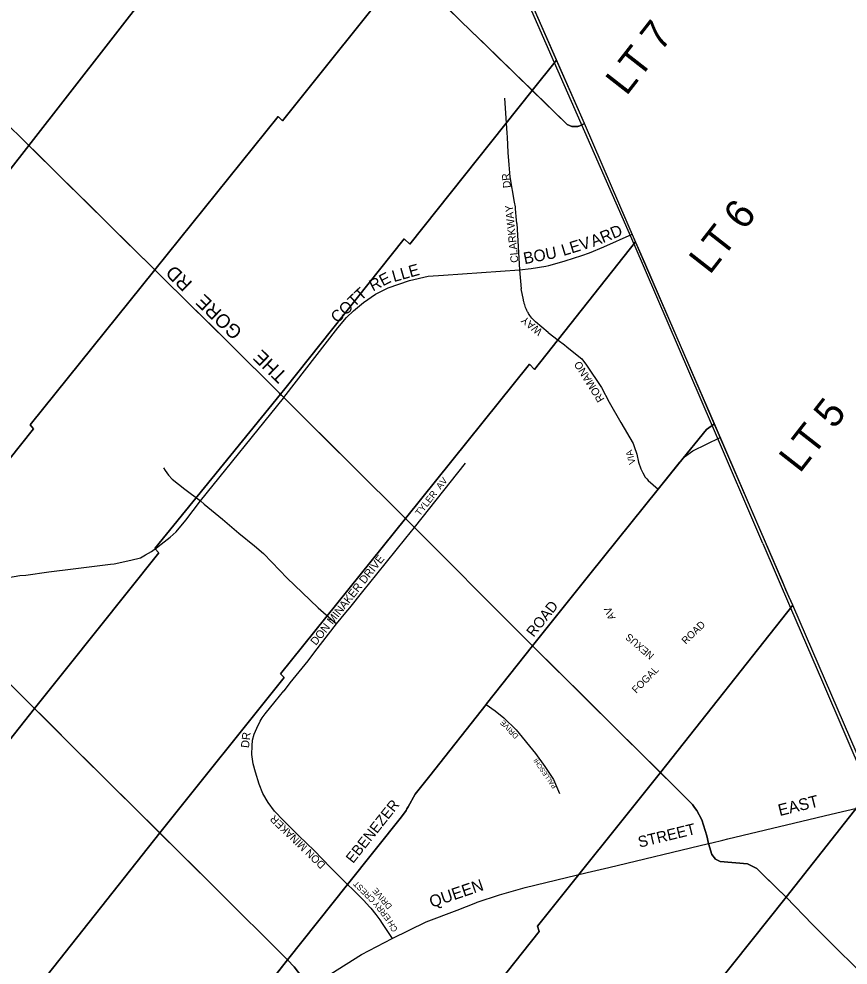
# Model space of a CAD drawing. Extents: x 589464 to 611048, y 4827729 to 4855916.
# Drawn here: x 605814 to 608674, y 4846336 to 4849598 of the extents above; entities that cross this region are included whole.
import ezdxf

# ---------------------------------------------------------------- set-up
doc = ezdxf.new("R2010")
doc.units = 0
for name, color, linetype in [('GIS_LOT_CONCESSION', 7, 'Continuous'), ('GIS_MAJOR_ARTERIAL_STREETS', 7, 'Continuous'), ('GIS_MINOR_ARTERIAL_STREETS', 7, 'Continuous'), ('GIS_MUN_BDRY', 7, 'Continuous'), ('GIS_TX_LOT_CONCESSION', 7, 'Continuous'), ('GIS_TX_MAJOR_ARTERIAL_STREETS', 7, 'Continuous'), ('GIS_TX_MINOR_ARTERIAL_STREETS', 7, 'Continuous')]:
    doc.layers.add(name, color=color, linetype=linetype)

msp = doc.modelspace()

# ---------------------------------------------------------------- linework, layer by layer
at = {"layer": 'GIS_LOT_CONCESSION'}
for points in [[(606263.4, 4850655.1), (606059.3, 4850405.1), (605909.2, 4850221.4), (605853, 4850151.5), (605636.7, 4849886.4), (605402.5, 4849599.3), (605459.7, 4849543.2), (605731.1, 4849276.7), (605754.5, 4849253.9), (605847.3, 4849162.4), (606263.8, 4849697.8), (606277.4, 4849687.9), (606705.3, 4850209.7), (606689.9, 4850224.7), (606659, 4850255.9), (606480.1, 4850436.4), (606476.6, 4850439.9)], [(606705.3, 4850209.7), (606277.4, 4849687.9), (606263.8, 4849697.8), (605847.3, 4849162.4), (605961.8, 4849049.5), (606282.5, 4848733.2), (606708, 4849261.5), (606723.2, 4849247.2), (607147, 4849778.2), (607080.2, 4849843.5), (606903.8, 4850015.8)], [(607147, 4849778.2), (607174.8, 4849751.1), (607240, 4849687.4), (607338.6, 4849591), (607402.5, 4849528.7), (607462, 4849470.6), (607583.9, 4849351.5), (607668.3, 4849456.5), (607579.7, 4849658), (607392, 4850084.9)], [(607583.9, 4849351.5), (607462, 4849470.6), (607402.5, 4849528.7), (607338.6, 4849591), (607240, 4849687.4), (607174.8, 4849751.1), (607147, 4849778.2), (606723.2, 4849247.2), (606708, 4849261.5), (606282.5, 4848733.2), (606305.3, 4848710.7), (606400.1, 4848617.3), (606537.3, 4848482), (606715.7, 4848304.7), (606731, 4848323.1), (607142.9, 4848840), (607162.3, 4848822.3)], [(605847.3, 4849162.4), (605754.5, 4849253.9), (605731.1, 4849276.7), (605459.7, 4849543.2), (605402.5, 4849599.3), (605108.4, 4849223), (604964.1, 4849033.1), (604871.6, 4848899.8), (604569.5, 4848520.9), (605006.6, 4848082.5), (605431.3, 4848612.3), (605424.7, 4848620.1)], [(607583.9, 4849351.5), (607704.7, 4849234.8), (607721.3, 4849227.2), (607739.7, 4849227.4), (607742, 4849227.9), (607749.1, 4849229.3), (607764.7, 4849237.2), (607668.3, 4849456.5)], [(607764.7, 4849237.2), (607749.1, 4849229.3), (607742, 4849227.9), (607739.7, 4849227.4), (607721.3, 4849227.2), (607704.7, 4849234.8), (607583.9, 4849351.5), (607162.3, 4848822.3), (607142.9, 4848840), (606731, 4848323.1), (606715.7, 4848304.7), (606735.3, 4848285.2), (606961.2, 4848060.7), (607147.4, 4847876.1), (607574.6, 4848408), (607592.7, 4848389.5), (607941.1, 4848829.8)], [(606282.5, 4848733.2), (605961.8, 4849049.5), (605847.3, 4849162.4), (605424.7, 4848620.1), (605431.3, 4848612.3), (605006.6, 4848082.5), (605010.1, 4848079.1), (605020.4, 4848068.7), (605437.3, 4847650.9), (605864.2, 4848185.5), (605852.6, 4848198.5)], [(607147.4, 4847876.1), (607178.4, 4847845.3), (607538.7, 4847484.2), (607585.7, 4847437.1), (607783.4, 4847683.5), (608019.2, 4847977.4), (608090.1, 4848065.7), (608186.1, 4848182.2), (608213, 4848201.7), (607941.1, 4848829.8), (607592.7, 4848389.5), (607574.6, 4848408)], [(606282.5, 4848733.2), (605852.6, 4848198.5), (605864.2, 4848185.5), (605437.3, 4847650.9), (605568.7, 4847519.1), (605769.4, 4847318.6), (605867.7, 4847220.5), (605978.2, 4847358.3), (606296.7, 4847757.9), (606282.2, 4847772.5), (606715.7, 4848304.7), (606537.3, 4848482), (606400.1, 4848617.3), (606305.3, 4848710.7)], [(607147.4, 4847876.1), (606961.2, 4848060.7), (606735.3, 4848285.2), (606715.7, 4848304.7), (606282.2, 4847772.5), (606296.7, 4847757.9), (605978.2, 4847358.3), (605867.7, 4847220.5), (606026.6, 4847062.6), (606299.4, 4846791.7), (606728.8, 4847327.5), (606715.7, 4847340.4)], [(607585.7, 4847437.1), (607769.2, 4847255.4), (607872.1, 4847153.5), (608026.9, 4847000.3), (608482.9, 4847577.1), (608470, 4847606.9), (608213, 4848201.7), (608186.1, 4848182.2), (608090.1, 4848065.7), (608019.2, 4847977.4), (607783.4, 4847683.5)], [(607585.7, 4847437.1), (607538.7, 4847484.2), (607178.4, 4847845.3), (607147.4, 4847876.1), (606715.7, 4847340.4), (606728.8, 4847327.5), (606299.4, 4846791.7), (606492.5, 4846599.8), (606740.4, 4846353.7), (606947.7, 4846614.2), (607133.6, 4846846.8), (607149, 4846869.6), (607151.7, 4846874.3), (607156.3, 4846882.2), (607180.7, 4846925.2), (607231.2, 4846989.2), (607425.5, 4847234.9), (607426.9, 4847236.6)], [(605867.7, 4847220.5), (605769.4, 4847318.6), (605568.7, 4847519.1), (605437.3, 4847650.9), (605013.4, 4847124.3), (605025.1, 4847112.5), (604603, 4846593.3), (604611.4, 4846584.7), (604673.8, 4846523.2), (604926.3, 4846274.4), (605034.2, 4846166.5)], [(608026.9, 4847000.3), (608106.7, 4846921.3), (608136.7, 4846890), (608144.2, 4846879.5), (608151.7, 4846869), (608169, 4846836.7), (608186.3, 4846782), (608192.4, 4846755), (608203.8, 4846717.3), (608216.6, 4846700.9), (608233, 4846693.3), (608327.1, 4846685.6), (608358.8, 4846669.2), (608385.8, 4846643.2), (608460.7, 4846570.3), (608756.2, 4846944.8), (608705, 4847063.6), (608482.9, 4847577.1)], [(608026.9, 4847000.3), (607872.1, 4847153.5), (607769.2, 4847255.4), (607585.7, 4847437.1), (607426.9, 4847236.6), (607425.5, 4847234.9), (607231.2, 4846989.2), (607180.7, 4846925.2), (607156.3, 4846882.2), (607151.7, 4846874.3), (607149, 4846869.6), (607133.6, 4846846.8), (606947.7, 4846614.2), (606740.4, 4846353.7), (606763.7, 4846330.1), (606789.3, 4846295.4), (607092.4, 4846009.6), (607184.4, 4845917.4), (607608.3, 4846452.1), (607602.7, 4846469.8)], [(606299.4, 4846791.7), (606026.6, 4847062.6), (605867.7, 4847220.5), (605034.2, 4846166.5), (605271.5, 4845929.3), (605274.5, 4845926.2), (605290.7, 4845909.8), (605462.8, 4845735.7)], [(608460.7, 4846570.3), (608551.8, 4846476.2), (608780.5, 4846248.8), (608891.8, 4846141.5), (609036.7, 4846322.9), (609006, 4846393), (608846.1, 4846742.1), (608777.7, 4846894.9), (608756.2, 4846944.8)], [(606740.4, 4846353.7), (606492.5, 4846599.8), (606299.4, 4846791.7), (605462.8, 4845735.7), (605634.9, 4845561.6), (605610, 4845490.1), (605703.8, 4845454.5), (605776.5, 4845416.7), (605815.8, 4845385.7), (605907.7, 4845294.7), (606529.6, 4846085.7)], [(608891.8, 4846141.5), (608780.5, 4846248.8), (608551.8, 4846476.2), (608460.7, 4846570.3), (608031.1, 4846032.4), (608039.1, 4846022.4), (607613.3, 4845489.1), (607963.6, 4845141.4), (608043.1, 4845062.4), (608473.5, 4845600.6), (608466.3, 4845608.3)], [(607184.4, 4845917.4), (607092.4, 4846009.6), (606789.3, 4846295.4), (606763.7, 4846330.1), (606740.4, 4846353.7), (606529.6, 4846085.7), (605907.7, 4845294.7), (606118, 4845085.1), (606321.4, 4844882.6), (606343.9, 4844859.7), (606764.8, 4845387.8), (606757.6, 4845393.5), (607176.8, 4845907.9)]]:
    msp.add_lwpolyline(points, close=True, dxfattribs=at)
msp.add_lwpolyline([(608031.1, 4846032.4), (608460.7, 4846570.3), (608385.8, 4846643.2), (608358.8, 4846669.2), (608327.1, 4846685.6), (608233, 4846693.3), (608216.6, 4846700.9), (608203.8, 4846717.3), (608192.4, 4846755), (608186.3, 4846782), (608169, 4846836.7), (608151.7, 4846869), (608144.2, 4846879.5), (608136.7, 4846890), (608106.7, 4846921.3), (608026.9, 4847000.3), (607602.7, 4846469.8), (607608.3, 4846452.1), (607184.4, 4845917.4)], dxfattribs=at)
at = {"layer": 'GIS_MAJOR_ARTERIAL_STREETS'}
for points in [[(607338.6, 4849591), (607242.5, 4849686)], [(607764.7, 4849237.2), (607579.7, 4849658)], [(607400.7, 4849530.7), (607338.6, 4849591)], [(607413.6, 4849518.1), (607400.7, 4849530.7)], [(607764.7, 4849237.2), (607749.1, 4849229.3), (607738.7, 4849227.2), (607721.3, 4849227.2), (607704.7, 4849234.8), (607581.6, 4849354.5), (607461.9, 4849470.1), (607413.6, 4849518.1)], [(605961.8, 4849049.5), (605872.6, 4849137.5), (605847.5, 4849162.2), (605754.5, 4849253.9)], [(607929.7, 4848856.1), (607886.7, 4848955.4), (607764.7, 4849237.2)], [(606206.9, 4848807.8), (606192.2, 4848822.3), (606072.7, 4848940.1), (605995.7, 4849016.1), (605961.8, 4849049.5)], [(607540.7, 4848733.5), (607580.5, 4848737.3), (607630.8, 4848746.2), (607642.2, 4848748.2), (607670.1, 4848756.2), (607698, 4848764.1), (607755.4, 4848782.6), (607781.6, 4848791.9), (607831.9, 4848812.1), (607929.7, 4848856.1)], [(608233.1, 4848155.1), (607972.5, 4848757.2), (607929.7, 4848856.1)], [(606400.1, 4848617.3), (606396.8, 4848620.5), (606305.3, 4848710.7), (606283.7, 4848732.1), (606206.9, 4848807.8)], [(606913.7, 4848532.9), (606943.2, 4848568.5), (606967.6, 4848592.3), (607002.1, 4848620.7), (607043.9, 4848649.9), (607087.2, 4848671.4), (607160.5, 4848696.6), (607225, 4848711.5), (607278.7, 4848714.3), (607540.7, 4848733.5)], [(606727.2, 4848292.6), (606715.4, 4848305), (606712.9, 4848307.5), (606537.3, 4848482), (606490.3, 4848528.3), (606400.1, 4848617.3)], [(606727.2, 4848292.6), (606913.7, 4848532.9)], [(606440.4, 4847936.4), (606726.1, 4848291.2), (606727.2, 4848292.6)], [(606961.2, 4848060.7), (606880.9, 4848140.5), (606756.3, 4848264.3), (606727.2, 4848292.6)], [(608459.8, 4847629.9), (608448.4, 4847656.2), (608233.1, 4848155.1)], [(607178.4, 4847845.3), (607148.3, 4847875.2), (606961.2, 4848060.7)], [(606232.5, 4847740.4), (606249.9, 4847751.1), (606270.8, 4847762.6), (606288.3, 4847775.2), (606315.2, 4847795.8), (606335.4, 4847811), (606356.4, 4847830.3), (606389.3, 4847870.1), (606440.4, 4847936.4)], [(607585.8, 4847437.1), (607538.7, 4847484.2), (607178.4, 4847845.3)], [(605817.1, 4847679.8), (605837, 4847681), (605916.6, 4847692.5), (606000.3, 4847702.7), (606129.3, 4847717.9)], [(606129.3, 4847717.9), (606141.9, 4847719.4), (606199.8, 4847731.9), (606232.5, 4847740.4)], [(605568.7, 4847519.1), (605569.6, 4847520), (605611.2, 4847559.6), (605647.3, 4847591.9), (605675.6, 4847618.3), (605696.7, 4847633.5), (605722.5, 4847650.4), (605742.1, 4847660.8), (605771.1, 4847671.4), (605817.1, 4847679.8)], [(608705, 4847063.6), (608482.9, 4847577.1), (608459.8, 4847629.9)], [(607771.5, 4847252.1), (607585.8, 4847437.1)], [(606026.6, 4847062.6), (605895.7, 4847192.7), (605867.2, 4847221), (605769.4, 4847318.6)], [(607872.1, 4847153.5), (607771.5, 4847252.1)], [(608192.4, 4846755), (608186.3, 4846782), (608169, 4846836.7), (608151.7, 4846869), (608144.2, 4846879.5), (608136.7, 4846890), (608106.7, 4846921.3), (607872.1, 4847153.5)], [(606492.5, 4846599.8), (606281.8, 4846809.1), (606082.1, 4847007.5), (606072.9, 4847016.6), (606052, 4847037.4), (606044.2, 4847045.1), (606041, 4847048.3), (606026.6, 4847062.6)], [(608616.2, 4846856.3), (608777.7, 4846894.9)], [(608192.4, 4846755), (608204, 4846757.9), (608241.4, 4846767), (608258.7, 4846771.1), (608616.2, 4846856.3)], [(607774, 4846655.8), (607848.8, 4846673.1), (608192.4, 4846755)], [(608371, 4846657.5), (608358.8, 4846669.2), (608327.1, 4846685.6), (608233, 4846693.3), (608216.6, 4846700.9), (608203.8, 4846717.3), (608192.4, 4846755)], [(607100.7, 4846428), (607219, 4846485.1), (607325, 4846526), (607390.4, 4846551.3), (607394.7, 4846552.7), (607471.7, 4846578.6), (607560.3, 4846603.4), (607774, 4846655.8)], [(608551.8, 4846476.2), (608460.7, 4846570.3), (608426.3, 4846603.7), (608371, 4846657.5)], [(606740.4, 4846353.7), (606492.5, 4846599.8)], [(608780.5, 4846248.8), (608551.8, 4846476.2)], [(606995.1, 4846372.8), (607100.7, 4846428)], [(606789.3, 4846295.4), (606763.7, 4846330.1), (606740.4, 4846353.7)], [(606814.9, 4846258.9), (606815, 4846259), (606995.1, 4846372.8)]]:
    msp.add_lwpolyline(points, dxfattribs=at)
at = {"layer": 'GIS_MINOR_ARTERIAL_STREETS'}
for points in [[(607497.4, 4849204.1), (607490.1, 4849324.6)], [(607497.4, 4849204.1), (607490.1, 4849324.6)], [(607504.7, 4849095.8), (607501.2, 4849137.7), (607499, 4849190.8), (607497.4, 4849204.1)], [(607504.7, 4849095.8), (607501.2, 4849137.7), (607499, 4849190.8), (607497.4, 4849204.1)], [(607523, 4848966.5), (607508.1, 4849054), (607504.7, 4849095.8)], [(607523, 4848966.5), (607508.1, 4849054), (607504.7, 4849095.8)], [(607531.2, 4848893.3), (607529.3, 4848917.6), (607528.2, 4848930.6), (607527, 4848943.6), (607526.2, 4848950.8), (607523, 4848966.5)], [(607531.2, 4848893.3), (607529.3, 4848917.6), (607528.2, 4848930.6), (607527, 4848943.6), (607526.2, 4848950.8), (607523, 4848966.5)], [(607531.2, 4848893.3), (607540.7, 4848733.5)], [(607531.2, 4848893.3), (607540.7, 4848733.5)], [(607540.7, 4848733.5), (607545.9, 4848667.5)], [(607540.7, 4848733.5), (607545.9, 4848667.5)], [(607639.8, 4848517.4), (607595.6, 4848554.4), (607592.9, 4848556.8), (607590.7, 4848558.9), (607588.7, 4848560.8), (607585.5, 4848564.3), (607583.1, 4848567.1), (607579.7, 4848571.3), (607576.4, 4848575.7), (607573.8, 4848579.5), (607571.7, 4848582.8), (607569.9, 4848585.7), (607568.5, 4848588.3), (607566.1, 4848593), (607564.4, 4848596.5), (607563.2, 4848599.2), (607561.6, 4848603.3), (607560.1, 4848607.5), (607558.3, 4848612.9), (607557, 4848617), (607556.1, 4848620), (607554.9, 4848624.6), (607554.4, 4848626.9), (607553.8, 4848629.3), (607545.9, 4848667.5)], [(607639.8, 4848517.4), (607595.6, 4848554.4), (607592.9, 4848556.8), (607590.7, 4848558.9), (607588.7, 4848560.8), (607585.5, 4848564.3), (607583.1, 4848567.1), (607579.7, 4848571.3), (607576.4, 4848575.7), (607573.8, 4848579.5), (607571.7, 4848582.8), (607569.9, 4848585.7), (607568.5, 4848588.3), (607566.1, 4848593), (607564.4, 4848596.5), (607563.2, 4848599.2), (607561.6, 4848603.3), (607560.1, 4848607.5), (607558.3, 4848612.9), (607557, 4848617), (607556.1, 4848620), (607554.9, 4848624.6), (607554.4, 4848626.9), (607553.8, 4848629.3), (607545.9, 4848667.5)], [(607639.8, 4848517.4), (607673.6, 4848491.3), (607695.5, 4848474.5), (607704.2, 4848467.7)], [(607639.8, 4848517.4), (607673.6, 4848491.3), (607695.5, 4848474.5), (607704.2, 4848467.7)], [(607704.2, 4848467.7), (607745.1, 4848434.5), (607755.1, 4848425.9), (607771.7, 4848404.5), (607822.8, 4848327.2), (607850, 4848276.5)], [(607704.2, 4848467.7), (607745.1, 4848434.5), (607755.1, 4848425.9), (607771.7, 4848404.5), (607822.8, 4848327.2), (607850, 4848276.5)], [(607850, 4848276.5), (607890.4, 4848206.8)], [(607850, 4848276.5), (607890.4, 4848206.8)], [(607890.4, 4848206.8), (607932.4, 4848133.9)], [(607890.4, 4848206.8), (607932.4, 4848133.9)], [(608019.2, 4847977.4), (608092.6, 4848068.8), (608110.1, 4848088.6), (608138.2, 4848109.3), (608233.1, 4848155.1)], [(608019.2, 4847977.4), (608092.6, 4848068.8), (608110.1, 4848088.6), (608138.2, 4848109.3), (608233.1, 4848155.1)], [(607932.4, 4848133.9), (607935.7, 4848124.6), (607945, 4848098.2), (607950.7, 4848070.4), (607958.7, 4848047), (607965.6, 4848032.9), (607974.1, 4848018.5), (607975.1, 4848017.5)], [(607932.4, 4848133.9), (607935.7, 4848124.6), (607945, 4848098.2), (607950.7, 4848070.4), (607958.7, 4848047), (607965.6, 4848032.9), (607974.1, 4848018.5), (607975.1, 4848017.5)], [(606311.9, 4848051), (606318.4, 4848040.8), (606329.6, 4848025.5), (606342.7, 4848012), (606386.1, 4847977.4)], [(606311.9, 4848051), (606318.4, 4848040.8), (606329.6, 4848025.5), (606342.7, 4848012), (606386.1, 4847977.4)], [(607178.4, 4847845.3), (607353.7, 4848066.7)], [(607178.4, 4847845.3), (607353.7, 4848066.7)], [(607975.1, 4848017.5), (607979.4, 4848012.7), (607984.7, 4848006.9), (608019.2, 4847977.4)], [(607975.1, 4848017.5), (607979.4, 4848012.7), (607984.7, 4848006.9), (608019.2, 4847977.4)], [(606386.1, 4847977.4), (606440.4, 4847936.4)], [(606386.1, 4847977.4), (606440.4, 4847936.4)], [(607783.4, 4847683.5), (607842.4, 4847757), (607870.7, 4847792.3), (607984.1, 4847933.6), (608019.2, 4847977.4)], [(607783.4, 4847683.5), (607842.4, 4847757), (607870.7, 4847792.3), (607984.1, 4847933.6), (608019.2, 4847977.4)], [(606440.4, 4847936.4), (606453.1, 4847925.8), (606515.4, 4847873.7)], [(606440.4, 4847936.4), (606453.1, 4847925.8), (606515.4, 4847873.7)], [(606515.4, 4847873.7), (606572.4, 4847825.4)], [(606515.4, 4847873.7), (606572.4, 4847825.4)], [(607148.4, 4847808.1), (607178.4, 4847845.3)], [(607148.4, 4847808.1), (607178.4, 4847845.3)], [(606572.4, 4847825.4), (606625.9, 4847781.3)], [(606572.4, 4847825.4), (606625.9, 4847781.3)], [(606625.9, 4847781.3), (606657.5, 4847755.3), (606686.1, 4847725.4)], [(606625.9, 4847781.3), (606657.5, 4847755.3), (606686.1, 4847725.4)], [(607048.2, 4847684.1), (607148.4, 4847808.1)], [(607048.2, 4847684.1), (607148.4, 4847808.1)], [(606686.1, 4847725.4), (606739, 4847670.6)], [(606686.1, 4847725.4), (606739, 4847670.6)], [(606999.9, 4847624.2), (607048.2, 4847684.1)], [(606999.9, 4847624.2), (607048.2, 4847684.1)], [(607585.8, 4847437.1), (607783.4, 4847683.5)], [(607585.8, 4847437.1), (607783.4, 4847683.5)], [(606739, 4847670.6), (606791.2, 4847621)], [(606739, 4847670.6), (606791.2, 4847621)], [(606791.2, 4847621), (606846.3, 4847567.5)], [(606791.2, 4847621), (606846.3, 4847567.5)], [(606909.6, 4847512.4), (606941.1, 4847551.5), (606954.8, 4847568.3), (606999.9, 4847624.2)], [(606909.6, 4847512.4), (606941.1, 4847551.5), (606954.8, 4847568.3), (606999.9, 4847624.2)], [(606846.3, 4847567.5), (606909.6, 4847512.4)], [(606846.3, 4847567.5), (606909.6, 4847512.4)], [(606811.7, 4847385.5), (606835, 4847415.6), (606909.6, 4847512.4)], [(606811.7, 4847385.5), (606835, 4847415.6), (606909.6, 4847512.4)], [(607425.5, 4847234.9), (607426.9, 4847236.6), (607585.8, 4847437.1)], [(607425.5, 4847234.9), (607426.9, 4847236.6), (607585.8, 4847437.1)], [(606728.1, 4847282.2), (606732.7, 4847288), (606749.9, 4847309.1), (606811.7, 4847385.5)], [(606728.1, 4847282.2), (606732.7, 4847288), (606749.9, 4847309.1), (606811.7, 4847385.5)], [(606697.9, 4847245), (606727.7, 4847281.8), (606728.1, 4847282.2)], [(606697.9, 4847245), (606727.7, 4847281.8), (606728.1, 4847282.2)], [(606617, 4847062.1), (606617.8, 4847092.2), (606619.9, 4847111.8), (606625.2, 4847131.8), (606634.2, 4847152.6), (606646.3, 4847177.5), (606652.3, 4847189), (606663, 4847202), (606697.9, 4847245)], [(606617, 4847062.1), (606617.8, 4847092.2), (606619.9, 4847111.8), (606625.2, 4847131.8), (606634.2, 4847152.6), (606646.3, 4847177.5), (606652.3, 4847189), (606663, 4847202), (606697.9, 4847245)], [(607180.7, 4846925.2), (607231.2, 4846989.2), (607425.5, 4847234.9)], [(607180.7, 4846925.2), (607231.2, 4846989.2), (607425.5, 4847234.9)], [(607425.5, 4847234.9), (607456.4, 4847212.3), (607486.2, 4847188.7), (607529.2, 4847147), (607595.3, 4847065.7)], [(607425.5, 4847234.9), (607456.4, 4847212.3), (607486.2, 4847188.7), (607529.2, 4847147), (607595.3, 4847065.7)], [(606726.3, 4846834.3), (606695.3, 4846867.2), (606673, 4846896.7), (606655.4, 4846927.4), (606642.2, 4846960.4), (606629.8, 4847000.9), (606621.9, 4847030.3), (606617, 4847062.1)], [(606726.3, 4846834.3), (606695.3, 4846867.2), (606673, 4846896.7), (606655.4, 4846927.4), (606642.2, 4846960.4), (606629.8, 4847000.9), (606621.9, 4847030.3), (606617, 4847062.1)], [(607595.3, 4847065.7), (607628.2, 4847020.4), (607658.1, 4846976.5), (607679, 4846927.7)], [(607595.3, 4847065.7), (607628.2, 4847020.4), (607658.1, 4846976.5), (607679, 4846927.7)], [(606947.7, 4846614.2), (607133.6, 4846846.8), (607149, 4846869.6), (607151.7, 4846874.3), (607156.3, 4846882.2), (607180.7, 4846925.2)], [(606947.7, 4846614.2), (607133.6, 4846846.8), (607149, 4846869.6), (607151.7, 4846874.3), (607156.3, 4846882.2), (607180.7, 4846925.2)], [(606779, 4846781.8), (606726.3, 4846834.3)], [(606779, 4846781.8), (606726.3, 4846834.3)], [(606832.2, 4846730.9), (606779, 4846781.8)], [(606832.2, 4846730.9), (606779, 4846781.8)], [(606889.4, 4846671.5), (606832.2, 4846730.9)], [(606889.4, 4846671.5), (606832.2, 4846730.9)], [(606947.7, 4846614.2), (606889.4, 4846671.5)], [(606947.7, 4846614.2), (606889.4, 4846671.5)], [(606740.4, 4846353.7), (606947.7, 4846614.2)], [(606740.4, 4846353.7), (606947.7, 4846614.2)], [(606947.7, 4846614.2), (606967.2, 4846595.5), (606985.5, 4846577), (607002.2, 4846559.9), (607023.8, 4846536.2)], [(606947.7, 4846614.2), (606967.2, 4846595.5), (606985.5, 4846577), (607002.2, 4846559.9), (607023.8, 4846536.2)], [(607023.8, 4846536.2), (607027.6, 4846532.5), (607044.3, 4846511.1), (607059.1, 4846491.7), (607067.2, 4846479.9), (607100.7, 4846428)], [(607023.8, 4846536.2), (607027.6, 4846532.5), (607044.3, 4846511.1), (607059.1, 4846491.7), (607067.2, 4846479.9), (607100.7, 4846428)], [(606529.7, 4846085.7), (606537.1, 4846095.2), (606740.4, 4846353.7)], [(606529.7, 4846085.7), (606537.1, 4846095.2), (606740.4, 4846353.7)]]:
    msp.add_lwpolyline(points, dxfattribs=at)
at = {"layer": 'GIS_MUN_BDRY'}
for p, q in [((607661.5, 4849446.9), (607575.3, 4849642.9)), ((607799.7, 4849133), (607661.5, 4849446.9)), ((607936.2, 4848822.2), (607799.7, 4849133)), ((608206.4, 4848194.3), (607936.2, 4848822.2)), ((608380.4, 4847789.7), (608206.4, 4848194.3)), ((608380.4, 4847789.7), (608475.8, 4847568)), ((608475.8, 4847568), (608586.3, 4847312.7)), ((608586.3, 4847312.7), (608733.1, 4846969.9))]:
    msp.add_line(p, q, dxfattribs=at)

# ---------------------------------------------------------------- texts
at = {"layer": 'GIS_TX_LOT_CONCESSION'}
for s, p in [('LT 7', (607909, 4849330.3)), ('LT 6', (608196.6, 4848713.5)), ('LT 5', (608507.2, 4848028.9))]:
    msp.add_text(s, height=100, rotation=52, dxfattribs=at).set_placement(p)
at = {"layer": 'GIS_TX_MAJOR_ARTERIAL_STREETS'}
for s, height, rotation, p in [('ARD', 40, 22.2607, (607795.2, 4848811.4)), ('LEV', 40, 17.0776, (607692, 4848780.7)), ('BOU', 40, 11.0742, (607558.1, 4848752.6)), ('THE     GORE   RD', 47.498, 136.0324, (606742.3, 4848373)), ('RE', 40, 27.4593, (607034.7, 4848657.9)), ('LLE', 40, 15.7985, (607107, 4848690.7)), ('COTT', 40, 43.308, (606912, 4848547.2)), (' EAST', 40.5, 13.9535, (608423.6, 4846846)), ('STREET', 38.27, 13.632, (607954.5, 4846740.8)), ('QUEEN ', 40.5, 18.7615, (607237.6, 4846533.6))]:
    msp.add_text(s, height=height, rotation=rotation, dxfattribs=at).set_placement(p)
at = {"layer": 'GIS_TX_MINOR_ARTERIAL_STREETS'}
for s, height, rotation, p in [('CLARKWAY      DR', 26.571, 95.7616, (607536.8, 4848759.1)), ('WAY', 26.44, 140.7302, (607621.9, 4848524.5)), ('ROMANO', 26.44, 122.224, (607834.2, 4848287.1)), ('VIA', 22.99, 105.6119, (607941.4, 4848066.4)), ('TYLER  AV', 22.99, 51.8676, (607196.8, 4847882.8)), ('DON MINAKER DRIVE', 27.588, 51.5781, (606838.1, 4847436.4)), ('                  ROAD', 36.188, 51.4669, (607438.4, 4847275.3)), ('AV', 25, 114.0052, (607872.1, 4847532.9)), ('ROAD', 25, 43.9684, (608114, 4847440.4)), ('NEXUS', 25, 139.4105, (608007.1, 4847406.4)), ('FOGAL ', 25, 45.3008, (607943.3, 4847271.4)), ('DRIVE', 18.47, 133.7804, (607538.6, 4847127)), ('DR', 28.24, 83.5925, (606607, 4847083.5)), ('PALLESCHI', 15.83, 124.814, (607669, 4846951.6)), ('EBENEZER', 36.19, 51.4669, (606966.3, 4846684.5)), ('DON MINAKER ', 26.209, 136.1587, (606873.4, 4846684.3)), ('CREST', 20.43, 134.883, (607045, 4846563)), ('DRIVE', 20.85, 130.3693, (607102.3, 4846539.8)), ('ERRY', 20.85, 128.5036, (607098.3, 4846498.9)), ('CH', 20.85, 118.3956, (607121.2, 4846457.5))]:
    msp.add_text(s, height=height, rotation=rotation, dxfattribs=at).set_placement(p)

doc.saveas('drawing.dxf')
